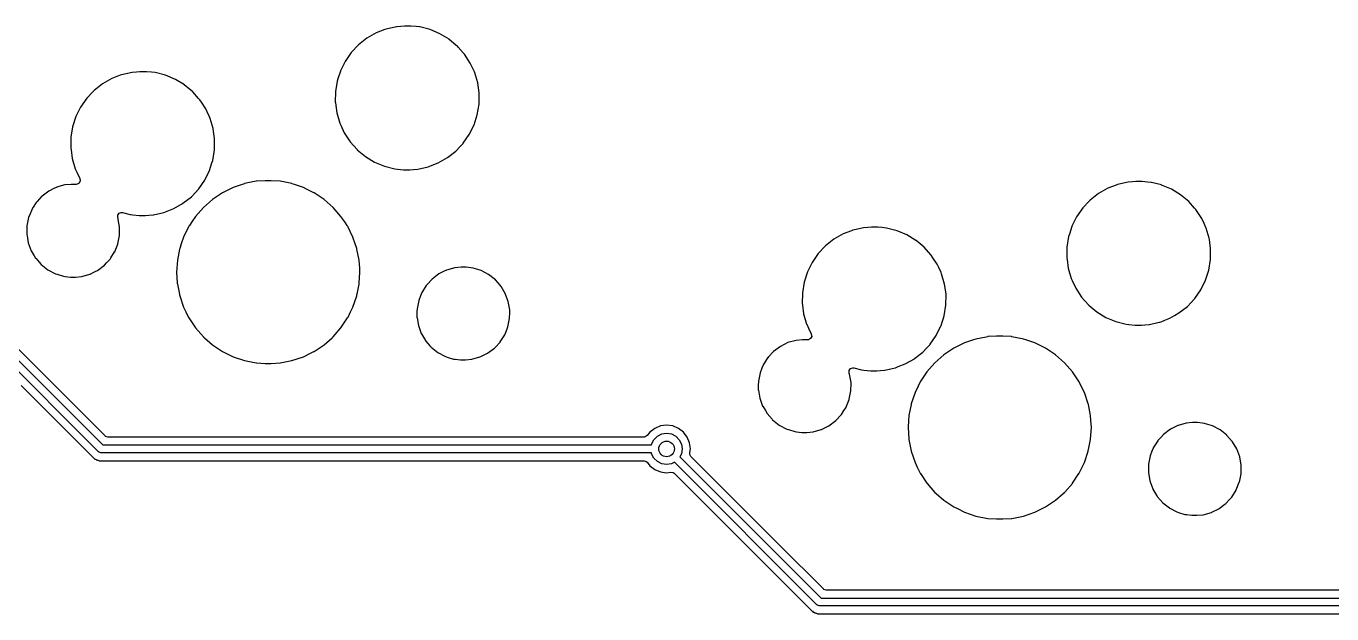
# Model space of a CAD drawing. Extents: x 0.6 to 14.8, y -5.2 to -0.6.
# Drawn here: x 3.586 to 4.896, y -2.286 to -1.696 of the extents above; entities that cross this region are included whole.
import ezdxf

# ---------------------------------------------------------------- set-up
doc = ezdxf.new("R2010")
doc.units = 0
doc.header["$MEASUREMENT"] = 0
doc.layers.add('BLACK', color=7, linetype='CONTINUOUS')

msp = doc.modelspace()

# ---------------------------------------------------------------- linework, layer by layer
at = {"layer": 'BLACK', "linetype": 'CONTINUOUS'}
for p, q in [((3.94562, -1.6993), (3.93712, -1.7026)), ((3.94697, -1.69877), (3.94562, -1.6993)), ((3.9471, -1.69872), (3.94697, -1.69877)), ((3.94697, -1.69877), (3.94697, -1.69877)), ((3.95755, -1.69636), (3.9471, -1.69872)), ((3.95769, -1.69635), (3.95755, -1.69636)), ((3.96194, -1.69603), (3.95769, -1.69635)), ((3.95769, -1.69635), (3.95769, -1.69635)), ((3.96551, -1.69577), (3.96194, -1.69603)), ((3.97188, -1.69577), (3.96551, -1.69577)), ((3.97703, -1.69628), (3.97188, -1.69577)), ((3.98064, -1.69665), (3.97703, -1.69628)), ((3.98078, -1.69666), (3.98064, -1.69665)), ((3.98064, -1.69665), (3.98064, -1.69665)), ((3.99116, -1.6993), (3.98078, -1.69666)), ((4.00104, -1.70344), (3.99116, -1.6993)), ((3.91941, -1.71455), (3.91207, -1.72235)), ((3.92782, -1.70792), (3.91941, -1.71455)), ((3.93712, -1.7026), (3.92782, -1.70792)), ((4.0102, -1.709), (4.00104, -1.70344)), ((4.01031, -1.70909), (4.0102, -1.709)), ((4.01712, -1.71476), (4.01031, -1.70909)), ((4.01843, -1.71585), (4.01712, -1.71476)), ((3.91207, -1.72235), (3.90596, -1.73115)), ((4.01853, -1.71595), (4.01843, -1.71585)), ((4.01938, -1.71691), (4.01853, -1.71595)), ((4.01853, -1.71595), (4.01853, -1.71595)), ((4.02434, -1.72247), (4.01938, -1.71691)), ((4.02556, -1.72384), (4.02434, -1.72247)), ((4.03144, -1.7328), (4.02556, -1.72384)), ((3.70018, -1.7416), (3.69661, -1.74187)), ((3.70655, -1.7416), (3.70018, -1.7416)), ((3.7117, -1.74212), (3.70655, -1.7416)), ((3.90118, -1.7409), (3.89868, -1.74872)), ((3.90122, -1.74076), (3.90118, -1.7409)), ((3.90596, -1.73115), (3.90122, -1.74076)), ((4.03302, -1.73622), (4.03144, -1.7328)), ((4.03558, -1.74179), (4.03302, -1.73622)), ((4.03592, -1.74252), (4.03558, -1.74179)), ((3.66249, -1.75376), (3.65408, -1.76039)), ((3.67179, -1.74844), (3.66249, -1.75376)), ((3.68029, -1.74513), (3.67179, -1.74844)), ((3.68164, -1.74461), (3.68029, -1.74513)), ((3.68177, -1.74456), (3.68164, -1.74461)), ((3.68164, -1.74461), (3.68164, -1.74461)), ((3.69222, -1.74219), (3.68177, -1.74456)), ((3.69236, -1.74218), (3.69222, -1.74219)), ((3.69661, -1.74187), (3.69236, -1.74218)), ((3.69236, -1.74218), (3.69236, -1.74218)), ((3.71531, -1.74248), (3.7117, -1.74212)), ((3.71545, -1.7425), (3.71531, -1.74248)), ((3.71531, -1.74248), (3.71531, -1.74248)), ((3.72583, -1.74513), (3.71545, -1.7425)), ((3.73571, -1.74928), (3.72583, -1.74513)), ((3.74487, -1.75483), (3.73571, -1.74928)), ((3.74498, -1.75493), (3.74487, -1.75483)), ((3.89796, -1.75096), (3.89624, -1.76153)), ((3.89868, -1.74872), (3.89796, -1.75096)), ((4.03892, -1.75281), (4.03592, -1.74252)), ((4.03961, -1.75785), (4.03892, -1.75281)), ((3.64692, -1.768), (3.64674, -1.76819)), ((3.65282, -1.76172), (3.64692, -1.768)), ((3.65408, -1.76039), (3.65282, -1.76172)), ((3.75292, -1.76153), (3.74498, -1.75493)), ((3.7531, -1.76168), (3.75292, -1.76153)), ((3.7532, -1.76179), (3.7531, -1.76168)), ((3.75902, -1.76831), (3.7532, -1.76179)), ((3.7532, -1.76179), (3.7532, -1.76179)), ((3.89624, -1.76153), (3.8961, -1.77224)), ((4.04026, -1.76269), (4.03961, -1.75785)), ((4.04022, -1.77413), (4.04036, -1.76342)), ((4.04036, -1.76342), (4.04026, -1.76269)), ((3.64063, -1.77699), (3.6359, -1.7866)), ((3.64674, -1.76819), (3.64063, -1.77699)), ((3.76024, -1.76967), (3.75902, -1.76831)), ((3.76192, -1.77224), (3.76024, -1.76967)), ((3.76611, -1.77863), (3.76192, -1.77224)), ((3.76757, -1.7818), (3.76611, -1.77863)), ((3.8961, -1.77224), (3.89611, -1.77239)), ((3.89611, -1.77239), (3.89652, -1.77539)), ((3.89611, -1.77239), (3.89611, -1.77239)), ((3.89652, -1.77539), (3.89754, -1.78286)), ((4.0385, -1.7847), (4.04022, -1.77413)), ((3.6359, -1.7866), (3.63263, -1.7968)), ((3.76984, -1.78673), (3.76757, -1.7818)), ((3.77059, -1.78836), (3.76984, -1.78673)), ((3.77359, -1.79864), (3.77059, -1.78836)), ((3.89754, -1.78286), (3.90054, -1.79314)), ((3.90054, -1.79314), (3.9006, -1.79327)), ((3.9006, -1.79327), (3.9006, -1.79327)), ((3.9006, -1.79327), (3.90146, -1.79515)), ((4.03528, -1.79476), (4.03846, -1.78484)), ((4.03846, -1.78484), (4.0385, -1.7847)), ((3.63263, -1.7968), (3.63091, -1.80737)), ((3.77397, -1.8014), (3.77359, -1.79864)), ((3.77493, -1.80849), (3.77397, -1.8014)), ((3.90146, -1.79515), (3.90502, -1.80287)), ((3.90502, -1.80287), (3.91089, -1.81183)), ((4.02439, -1.81331), (4.0305, -1.80451)), ((4.0305, -1.80451), (4.03524, -1.7949)), ((4.03524, -1.7949), (4.03528, -1.79476)), ((3.63091, -1.80737), (3.63077, -1.81808)), ((3.63077, -1.81808), (3.63079, -1.81822)), ((3.63079, -1.81822), (3.63079, -1.81822)), ((3.63079, -1.81822), (3.63102, -1.81993)), ((3.63102, -1.81993), (3.63221, -1.82869)), ((3.77317, -1.83054), (3.7749, -1.81997)), ((3.7749, -1.81975), (3.77498, -1.81319)), ((3.7749, -1.81997), (3.7749, -1.81975)), ((3.77504, -1.80926), (3.77493, -1.80849)), ((3.77498, -1.81319), (3.77504, -1.80926)), ((3.91089, -1.81183), (3.91099, -1.81193)), ((3.91099, -1.81193), (3.91099, -1.81193)), ((3.91099, -1.81193), (3.91793, -1.81971)), ((3.91793, -1.81971), (3.91803, -1.81982)), ((3.91803, -1.81982), (3.91814, -1.81991)), ((3.91814, -1.81991), (3.91814, -1.81991)), ((3.91814, -1.81991), (3.9247, -1.82537)), ((4.01705, -1.82111), (4.02125, -1.81666)), ((4.02125, -1.81666), (4.02429, -1.81342)), ((4.02429, -1.81342), (4.02439, -1.81331)), ((4.02429, -1.81342), (4.02429, -1.81342)), ((3.63221, -1.82869), (3.63521, -1.83898)), ((3.76991, -1.84074), (3.77239, -1.83299)), ((3.77239, -1.83299), (3.77313, -1.83068)), ((3.77313, -1.83068), (3.77317, -1.83054)), ((3.9247, -1.82537), (3.92626, -1.82667)), ((3.92626, -1.82667), (3.93542, -1.83222)), ((3.93542, -1.83222), (3.9453, -1.83637)), ((3.99321, -1.83545), (3.99934, -1.83306)), ((3.99934, -1.83306), (4.00864, -1.82775)), ((4.00864, -1.82775), (4.01705, -1.82111)), ((3.63521, -1.83898), (3.63527, -1.83911)), ((3.63527, -1.83911), (3.63527, -1.83911)), ((3.63527, -1.83911), (3.63675, -1.84232)), ((3.63675, -1.84232), (3.63969, -1.84871)), ((3.76517, -1.85035), (3.76991, -1.84074)), ((3.9453, -1.83637), (3.95568, -1.839)), ((3.95568, -1.839), (3.95582, -1.83902)), ((3.95582, -1.83902), (3.95582, -1.83902)), ((3.95582, -1.83902), (3.95838, -1.83928)), ((3.95838, -1.83928), (3.96458, -1.8399)), ((3.96458, -1.8399), (3.97095, -1.8399)), ((3.97095, -1.8399), (3.97452, -1.83963)), ((3.97452, -1.83963), (3.97877, -1.83932)), ((3.97877, -1.83932), (3.97891, -1.83931)), ((3.97877, -1.83932), (3.97877, -1.83932)), ((3.97891, -1.83931), (3.98936, -1.83694)), ((3.98936, -1.83694), (3.99075, -1.8364)), ((3.99075, -1.8364), (3.99321, -1.83545)), ((3.6144, -1.85854), (3.60882, -1.86129)), ((3.61632, -1.85759), (3.6144, -1.85854)), ((3.61648, -1.85751), (3.61632, -1.85759)), ((3.61632, -1.85759), (3.61632, -1.85759)), ((3.6247, -1.85519), (3.61648, -1.85751)), ((3.63104, -1.85461), (3.6247, -1.85519)), ((3.63597, -1.85461), (3.63104, -1.85461)), ((3.63609, -1.85463), (3.63597, -1.85461)), ((3.63615, -1.85463), (3.63609, -1.85463)), ((3.63712, -1.85456), (3.63615, -1.85463)), ((3.63923, -1.8534), (3.63712, -1.85456)), ((3.64024, -1.85121), (3.63923, -1.8534)), ((3.63969, -1.84871), (3.63977, -1.84883)), ((3.63977, -1.84883), (3.63979, -1.84885)), ((3.63979, -1.84885), (3.64024, -1.85121)), ((3.75546, -1.86298), (3.75897, -1.85925)), ((3.75897, -1.85925), (3.75907, -1.85915)), ((3.75897, -1.85925), (3.75897, -1.85925)), ((3.75907, -1.85915), (3.76517, -1.85035)), ((3.79041, -1.85932), (3.78297, -1.86298)), ((3.79365, -1.85772), (3.79041, -1.85932)), ((3.80268, -1.85466), (3.79365, -1.85772)), ((3.80491, -1.8539), (3.80268, -1.85466)), ((3.80503, -1.85386), (3.80491, -1.8539)), ((3.80491, -1.8539), (3.80491, -1.8539)), ((3.81683, -1.85151), (3.80503, -1.85386)), ((3.81696, -1.8515), (3.81683, -1.85151)), ((3.82577, -1.85092), (3.81696, -1.8515)), ((3.81696, -1.8515), (3.81696, -1.8515)), ((3.82583, -1.85092), (3.82577, -1.85092)), ((3.82577, -1.85092), (3.82577, -1.85092)), ((3.83184, -1.85092), (3.82583, -1.85092)), ((3.8319, -1.85092), (3.83184, -1.85092)), ((3.84071, -1.8515), (3.8319, -1.85092)), ((3.8319, -1.85092), (3.8319, -1.85092)), ((3.84083, -1.85151), (3.84071, -1.8515)), ((3.84071, -1.8515), (3.84071, -1.8515)), ((3.85263, -1.85386), (3.84083, -1.85151)), ((3.85275, -1.8539), (3.85263, -1.85386)), ((3.85499, -1.85466), (3.85275, -1.8539)), ((3.85275, -1.8539), (3.85275, -1.8539)), ((3.86402, -1.85772), (3.85499, -1.85466)), ((3.86726, -1.85932), (3.86402, -1.85772)), ((3.87469, -1.86298), (3.86726, -1.85932)), ((4.67073, -1.85854), (4.66143, -1.86385)), ((4.67923, -1.85523), (4.67073, -1.85854)), ((4.68058, -1.85471), (4.67923, -1.85523)), ((4.68071, -1.85466), (4.68058, -1.85471)), ((4.68058, -1.85471), (4.68058, -1.85471)), ((4.69116, -1.85229), (4.68071, -1.85466)), ((4.6913, -1.85228), (4.69116, -1.85229)), ((4.69555, -1.85196), (4.6913, -1.85228)), ((4.6913, -1.85228), (4.6913, -1.85228)), ((4.69912, -1.8517), (4.69555, -1.85196)), ((4.70549, -1.8517), (4.69912, -1.8517)), ((4.71064, -1.85222), (4.70549, -1.8517)), ((4.71425, -1.85258), (4.71064, -1.85222)), ((4.71439, -1.8526), (4.71425, -1.85258)), ((4.71425, -1.85258), (4.71425, -1.85258)), ((4.71453, -1.85263), (4.71439, -1.8526)), ((4.72456, -1.85518), (4.71453, -1.85263)), ((4.71453, -1.85263), (4.71453, -1.85263)), ((4.72477, -1.85523), (4.72456, -1.85518)), ((4.73465, -1.85937), (4.72477, -1.85523)), ((4.74381, -1.86493), (4.73465, -1.85937)), ((3.59617, -1.87267), (3.59608, -1.87283)), ((3.597, -1.87178), (3.59617, -1.87267)), ((3.60185, -1.86653), (3.597, -1.87178)), ((3.60197, -1.8664), (3.60185, -1.86653)), ((3.60882, -1.86129), (3.60197, -1.8664)), ((3.74331, -1.87358), (3.75173, -1.86695)), ((3.75173, -1.86695), (3.75546, -1.86298)), ((3.77286, -1.86972), (3.76382, -1.87765)), ((3.78286, -1.86304), (3.77286, -1.86972)), ((3.78297, -1.86298), (3.78286, -1.86304)), ((3.78297, -1.86298), (3.78297, -1.86298)), ((3.87481, -1.86304), (3.87469, -1.86298)), ((3.87469, -1.86298), (3.87469, -1.86298)), ((3.88481, -1.86972), (3.87481, -1.86304)), ((3.89385, -1.87765), (3.88481, -1.86972)), ((4.6517, -1.87189), (4.64618, -1.87775)), ((4.65302, -1.87048), (4.6517, -1.87189)), ((4.66143, -1.86385), (4.65302, -1.87048)), ((4.74392, -1.86502), (4.74381, -1.86493)), ((4.75061, -1.87059), (4.74392, -1.86502)), ((4.75204, -1.87178), (4.75061, -1.87059)), ((4.75214, -1.87189), (4.75204, -1.87178)), ((4.75796, -1.8784), (4.75214, -1.87189)), ((4.75214, -1.87189), (4.75214, -1.87189)), ((3.58995, -1.88406), (3.58845, -1.88783)), ((3.59155, -1.88006), (3.58995, -1.88406)), ((3.59162, -1.8799), (3.59155, -1.88006)), ((3.59155, -1.88006), (3.59155, -1.88006)), ((3.59308, -1.87757), (3.59162, -1.8799)), ((3.59608, -1.87283), (3.59308, -1.87757)), ((3.59608, -1.87283), (3.59608, -1.87283)), ((3.67781, -1.88557), (3.67915, -1.88357)), ((3.67791, -1.88798), (3.67781, -1.88557)), ((3.67915, -1.88357), (3.68141, -1.88274)), ((3.68141, -1.88274), (3.68252, -1.88285)), ((3.68252, -1.88285), (3.69035, -1.88484)), ((3.69035, -1.88484), (3.6905, -1.88485)), ((3.6905, -1.88485), (3.6905, -1.88485)), ((3.6905, -1.88485), (3.69306, -1.88511)), ((3.69306, -1.88511), (3.69925, -1.88574)), ((3.69925, -1.88574), (3.70562, -1.88574)), ((3.70562, -1.88574), (3.70919, -1.88547)), ((3.70919, -1.88547), (3.71344, -1.88516)), ((3.71344, -1.88516), (3.71358, -1.88514)), ((3.71344, -1.88516), (3.71344, -1.88516)), ((3.71358, -1.88514), (3.72403, -1.88278)), ((3.72403, -1.88278), (3.73401, -1.8789)), ((3.73401, -1.8789), (3.74268, -1.87395)), ((3.74268, -1.87395), (3.74319, -1.87365)), ((3.74319, -1.87365), (3.74331, -1.87358)), ((3.74319, -1.87365), (3.74319, -1.87365)), ((3.76382, -1.87765), (3.75588, -1.8867)), ((3.90178, -1.8867), (3.89385, -1.87765)), ((4.64568, -1.87829), (4.63957, -1.88709)), ((4.64618, -1.87775), (4.64568, -1.87829)), ((4.75918, -1.87977), (4.75796, -1.8784)), ((4.76314, -1.88583), (4.75918, -1.87977)), ((4.76505, -1.88873), (4.76314, -1.88583)), ((3.58678, -1.89621), (3.58675, -1.89903)), ((3.58845, -1.88783), (3.58678, -1.89621)), ((3.67829, -1.88901), (3.67791, -1.88798)), ((3.67841, -1.88975), (3.67829, -1.88901)), ((3.67968, -1.89712), (3.67841, -1.88975)), ((3.67973, -1.89743), (3.67968, -1.89712)), ((3.67968, -1.90138), (3.67973, -1.89761)), ((3.67973, -1.8976), (3.67973, -1.89743)), ((3.67973, -1.89761), (3.67973, -1.8976)), ((3.74915, -1.89681), (3.74659, -1.90199)), ((3.7492, -1.8967), (3.74915, -1.89681)), ((3.74915, -1.89681), (3.74915, -1.89681)), ((3.7497, -1.89595), (3.7492, -1.8967)), ((3.75218, -1.89223), (3.7497, -1.89595)), ((3.75588, -1.8867), (3.75218, -1.89223)), ((3.90548, -1.89223), (3.90178, -1.8867)), ((3.90797, -1.89595), (3.90548, -1.89223)), ((3.90846, -1.8967), (3.90797, -1.89595)), ((3.90852, -1.89681), (3.90846, -1.8967)), ((3.91107, -1.90199), (3.90852, -1.89681)), ((3.90852, -1.89681), (3.90852, -1.89681)), ((4.42583, -1.89813), (4.41538, -1.90049)), ((4.42597, -1.89812), (4.42583, -1.89813)), ((4.43022, -1.8978), (4.42597, -1.89812)), ((4.42597, -1.89812), (4.42597, -1.89812)), ((4.43379, -1.89754), (4.43022, -1.8978)), ((4.44017, -1.89754), (4.43379, -1.89754)), ((4.4443, -1.89795), (4.44017, -1.89754)), ((4.44892, -1.89842), (4.4443, -1.89795)), ((4.44906, -1.89843), (4.44892, -1.89842)), ((4.44892, -1.89842), (4.44892, -1.89842)), ((4.45944, -1.90107), (4.44906, -1.89843)), ((4.63479, -1.89683), (4.63231, -1.90457)), ((4.63483, -1.89669), (4.63479, -1.89683)), ((4.63957, -1.88709), (4.63483, -1.89669)), ((4.7674, -1.89383), (4.76505, -1.88873)), ((4.7693, -1.89795), (4.7674, -1.89383)), ((4.76953, -1.89846), (4.7693, -1.89795)), ((4.77253, -1.90874), (4.76953, -1.89846)), ((3.58668, -1.90432), (3.58667, -1.90475)), ((3.58667, -1.90475), (3.5867, -1.90493)), ((3.58675, -1.89903), (3.58668, -1.90432)), ((3.5867, -1.90493), (3.58691, -1.90614)), ((3.5867, -1.90493), (3.5867, -1.90493)), ((3.58691, -1.90614), (3.58812, -1.91317)), ((3.67796, -1.91435), (3.67962, -1.90597)), ((3.67962, -1.90597), (3.67968, -1.90138)), ((3.74388, -1.90748), (3.74155, -1.91435)), ((3.74659, -1.90199), (3.74388, -1.90748)), ((3.91378, -1.90748), (3.91107, -1.90199)), ((3.91611, -1.91435), (3.91378, -1.90748)), ((4.3961, -1.90969), (4.38769, -1.91632)), ((4.4054, -1.90437), (4.3961, -1.90969)), ((4.4139, -1.90107), (4.4054, -1.90437)), ((4.41525, -1.90054), (4.4139, -1.90107)), ((4.41538, -1.90049), (4.41525, -1.90054)), ((4.41525, -1.90054), (4.41525, -1.90054)), ((4.46932, -1.90521), (4.45944, -1.90107)), ((4.47848, -1.91077), (4.46932, -1.90521)), ((4.47859, -1.91086), (4.47848, -1.91077)), ((4.48653, -1.91747), (4.47859, -1.91086)), ((4.63157, -1.9069), (4.62985, -1.91747)), ((4.63231, -1.90457), (4.63157, -1.9069)), ((4.7727, -1.90999), (4.77253, -1.90874)), ((4.77393, -1.919), (4.7727, -1.90999)), ((3.58812, -1.91317), (3.59107, -1.92118)), ((3.59107, -1.92118), (3.59117, -1.92134)), ((3.59117, -1.92134), (3.59117, -1.92134)), ((3.59117, -1.92134), (3.5942, -1.92644)), ((3.67107, -1.92818), (3.6747, -1.92243)), ((3.6747, -1.92243), (3.67479, -1.92228)), ((3.67479, -1.92228), (3.67517, -1.92134)), ((3.67517, -1.92134), (3.67789, -1.91451)), ((3.67789, -1.91451), (3.67796, -1.91435)), ((3.73989, -1.9195), (3.73767, -1.93067)), ((3.73999, -1.919), (3.73989, -1.9195)), ((3.74002, -1.91887), (3.73999, -1.919)), ((3.73999, -1.919), (3.73999, -1.919)), ((3.74038, -1.91779), (3.74002, -1.91887)), ((3.74155, -1.91435), (3.74038, -1.91779)), ((3.91728, -1.91779), (3.91611, -1.91435)), ((3.91765, -1.91887), (3.91728, -1.91779)), ((3.91767, -1.919), (3.91765, -1.91887)), ((3.91777, -1.9195), (3.91767, -1.919)), ((3.91767, -1.919), (3.91767, -1.919)), ((3.91999, -1.93067), (3.91777, -1.9195)), ((4.38035, -1.92412), (4.37424, -1.93292)), ((4.38194, -1.92243), (4.38035, -1.92412)), ((4.38618, -1.91792), (4.38194, -1.92243)), ((4.38769, -1.91632), (4.38618, -1.91792)), ((4.48671, -1.91762), (4.48653, -1.91747)), ((4.48681, -1.91773), (4.48671, -1.91762)), ((4.4935, -1.92522), (4.48681, -1.91773)), ((4.48681, -1.91773), (4.48681, -1.91773)), ((4.62985, -1.91747), (4.62971, -1.92818)), ((4.77383, -1.93007), (4.77397, -1.91935)), ((4.77397, -1.91935), (4.77393, -1.919)), ((3.5942, -1.92644), (3.59544, -1.92852)), ((3.59544, -1.92852), (3.59556, -1.92866)), ((3.59556, -1.92866), (3.59556, -1.92866)), ((3.59556, -1.92866), (3.5992, -1.93281)), ((3.5992, -1.93281), (3.60107, -1.93495)), ((3.60107, -1.93495), (3.60778, -1.94023)), ((3.65759, -1.94089), (3.66444, -1.93578)), ((3.66444, -1.93578), (3.66663, -1.9334)), ((3.66663, -1.9334), (3.67011, -1.92963)), ((3.67011, -1.92963), (3.67023, -1.9295)), ((3.67011, -1.92963), (3.67011, -1.92963)), ((3.67023, -1.9295), (3.67107, -1.92818)), ((3.73766, -1.9308), (3.73715, -1.93865)), ((3.73767, -1.93067), (3.73766, -1.9308)), ((3.73766, -1.9308), (3.73766, -1.9308)), ((3.92, -1.9308), (3.91999, -1.93067)), ((3.92052, -1.93865), (3.92, -1.9308)), ((3.92, -1.9308), (3.92, -1.9308)), ((4.0223, -1.93778), (4.01596, -1.93836)), ((4.02723, -1.93778), (4.0223, -1.93778)), ((4.03201, -1.93834), (4.02723, -1.93778)), ((4.37424, -1.93292), (4.36951, -1.94253)), ((4.49385, -1.92561), (4.4935, -1.92522)), ((4.49553, -1.92818), (4.49385, -1.92561)), ((4.49972, -1.93457), (4.49553, -1.92818)), ((4.50131, -1.93801), (4.49972, -1.93457)), ((4.50369, -1.94318), (4.50131, -1.93801)), ((4.62971, -1.92818), (4.62973, -1.92832)), ((4.62973, -1.92832), (4.62994, -1.92992)), ((4.62973, -1.92832), (4.62973, -1.92832)), ((4.62994, -1.92992), (4.63115, -1.93879)), ((4.77211, -1.94064), (4.77383, -1.93007)), ((3.60778, -1.94023), (3.61534, -1.94421)), ((3.61534, -1.94421), (3.61696, -1.94471)), ((3.61696, -1.94471), (3.62333, -1.94669)), ((3.62333, -1.94669), (3.62333, -1.94669)), ((3.62333, -1.94669), (3.6235, -1.94674)), ((3.6235, -1.94674), (3.62368, -1.94677)), ((3.62368, -1.94677), (3.62368, -1.94677)), ((3.62368, -1.94677), (3.6251, -1.94693)), ((3.6251, -1.94693), (3.63043, -1.94756)), ((3.63043, -1.94756), (3.63537, -1.94756)), ((3.63537, -1.94756), (3.64171, -1.94698)), ((3.64171, -1.94698), (3.64993, -1.94466)), ((3.64993, -1.94466), (3.65014, -1.94456)), ((3.65014, -1.94456), (3.65397, -1.94267)), ((3.65397, -1.94267), (3.65533, -1.942)), ((3.65533, -1.942), (3.65759, -1.94089)), ((3.73715, -1.93865), (3.73688, -1.94267)), ((3.73688, -1.94267), (3.73689, -1.9428)), ((3.73689, -1.9428), (3.73762, -1.95384)), ((3.92005, -1.95384), (3.92077, -1.9428)), ((3.92078, -1.94267), (3.92052, -1.93865)), ((3.92077, -1.9428), (3.92078, -1.94267)), ((3.99311, -1.9497), (3.98847, -1.95472)), ((3.99323, -1.94957), (3.99311, -1.9497)), ((4.00007, -1.94446), (3.99323, -1.94957)), ((4.00541, -1.94183), (4.00007, -1.94446)), ((4.00757, -1.94076), (4.00541, -1.94183)), ((4.00774, -1.94068), (4.00757, -1.94076)), ((4.00757, -1.94076), (4.00757, -1.94076)), ((4.01596, -1.93836), (4.00774, -1.94068)), ((4.03399, -1.93858), (4.03201, -1.93834)), ((4.03417, -1.9386), (4.03399, -1.93858)), ((4.03399, -1.93858), (4.03399, -1.93858)), ((4.03434, -1.93865), (4.03417, -1.9386)), ((4.03908, -1.94012), (4.03434, -1.93865)), ((4.03434, -1.93865), (4.03434, -1.93865)), ((4.04232, -1.94113), (4.03908, -1.94012)), ((4.04988, -1.94511), (4.04232, -1.94113)), ((4.05659, -1.9504), (4.04988, -1.94511)), ((4.05671, -1.95053), (4.05659, -1.9504)), ((4.06136, -1.95584), (4.05671, -1.95053)), ((4.36951, -1.94253), (4.36624, -1.95273)), ((4.5042, -1.94429), (4.50369, -1.94318)), ((4.5072, -1.95458), (4.5042, -1.94429)), ((4.63115, -1.93879), (4.63415, -1.94908)), ((4.63415, -1.94908), (4.63421, -1.94921)), ((4.63421, -1.94921), (4.63421, -1.94921)), ((4.63421, -1.94921), (4.63509, -1.95111)), ((4.63509, -1.95111), (4.63863, -1.9588)), ((4.76411, -1.96045), (4.76885, -1.95084)), ((4.76885, -1.95084), (4.77211, -1.94064)), ((3.73762, -1.95384), (3.73767, -1.95467)), ((3.73767, -1.95467), (3.73934, -1.96304)), ((3.73934, -1.96304), (3.73984, -1.96557)), ((3.91783, -1.96557), (3.91833, -1.96304)), ((3.91833, -1.96304), (3.91999, -1.95467)), ((3.91999, -1.95467), (3.92005, -1.95384)), ((3.98281, -1.96323), (3.98152, -1.96647)), ((3.98287, -1.96306), (3.98281, -1.96323)), ((3.98281, -1.96323), (3.98281, -1.96323)), ((3.9834, -1.96223), (3.98287, -1.96306)), ((3.98734, -1.95599), (3.9834, -1.96223)), ((3.98743, -1.95584), (3.98734, -1.95599)), ((3.98734, -1.95599), (3.98734, -1.95599)), ((3.98847, -1.95472), (3.98743, -1.95584)), ((4.06222, -1.95682), (4.06136, -1.95584)), ((4.06231, -1.95697), (4.06222, -1.95682)), ((4.0665, -1.96401), (4.06231, -1.95697)), ((4.06231, -1.95697), (4.06231, -1.95697)), ((4.06659, -1.96416), (4.0665, -1.96401)), ((4.0665, -1.96401), (4.0665, -1.96401)), ((4.06955, -1.97217), (4.06659, -1.96416)), ((4.36451, -1.96378), (4.36438, -1.97402)), ((4.36452, -1.96345), (4.36451, -1.96378)), ((4.36624, -1.95273), (4.36452, -1.9633)), ((4.36452, -1.9633), (4.36452, -1.96345)), ((4.36452, -1.96345), (4.36452, -1.96345)), ((4.50773, -1.95847), (4.5072, -1.95458)), ((4.5086, -1.96483), (4.50773, -1.95847)), ((4.63863, -1.9588), (4.64451, -1.96776)), ((4.758, -1.96925), (4.76411, -1.96045)), ((3.65863, -2.12286), (3.50788, -1.97211)), ((3.51344, -1.96654), (3.66305, -2.11614)), ((3.66518, -2.10711), (3.52438, -1.96631)), ((3.73984, -1.96557), (3.74002, -1.96647)), ((3.74002, -1.96647), (3.74388, -1.97786)), ((3.91378, -1.97786), (3.91765, -1.96647)), ((3.91765, -1.96647), (3.91783, -1.96557)), ((3.97971, -1.971), (3.97804, -1.97937)), ((3.98152, -1.96647), (3.97971, -1.971)), ((4.07099, -1.98059), (4.06955, -1.97217)), ((4.36438, -1.97402), (4.3644, -1.97416)), ((4.3644, -1.97416), (4.3644, -1.97416)), ((4.3644, -1.97416), (4.36463, -1.9759)), ((4.36463, -1.9759), (4.36582, -1.98463)), ((4.50678, -1.98647), (4.50851, -1.9759)), ((4.50851, -1.9759), (4.50865, -1.96519)), ((4.50865, -1.96519), (4.5086, -1.96483)), ((4.64451, -1.96776), (4.6446, -1.96787)), ((4.6446, -1.96787), (4.6446, -1.96787)), ((4.6446, -1.96787), (4.6515, -1.9756)), ((4.6515, -1.9756), (4.65164, -1.97575)), ((4.65164, -1.97575), (4.65175, -1.97584)), ((4.65175, -1.97584), (4.65175, -1.97584)), ((4.65175, -1.97584), (4.65417, -1.97786)), ((4.74225, -1.98368), (4.75066, -1.97705)), ((4.75066, -1.97705), (4.75438, -1.9731)), ((4.75438, -1.9731), (4.7579, -1.96935)), ((4.7579, -1.96935), (4.75791, -1.96935)), ((4.75791, -1.96935), (4.758, -1.96925)), ((3.74388, -1.97786), (3.74622, -1.9826)), ((3.74622, -1.9826), (3.74893, -1.98809)), ((3.74893, -1.98809), (3.7492, -1.98865)), ((3.7492, -1.98865), (3.75588, -1.99865)), ((3.90178, -1.99865), (3.90846, -1.98865)), ((3.90846, -1.98865), (3.90874, -1.98809)), ((3.90874, -1.98809), (3.90882, -1.98792)), ((3.90882, -1.98792), (3.91144, -1.9826)), ((3.91144, -1.9826), (3.91378, -1.97786)), ((3.97795, -1.98681), (3.97793, -1.98792)), ((3.97793, -1.98792), (3.97796, -1.98809)), ((3.97801, -1.98193), (3.97795, -1.98681)), ((3.97796, -1.98809), (3.97804, -1.98853)), ((3.97796, -1.98809), (3.97796, -1.98809)), ((3.97804, -1.97937), (3.97801, -1.98193)), ((3.97804, -1.98853), (3.97938, -1.99633)), ((4.06922, -1.99751), (4.07088, -1.98913)), ((4.07088, -1.98913), (4.07096, -1.98304)), ((4.07096, -1.98304), (4.07099, -1.98077)), ((4.07099, -1.98077), (4.07099, -1.98059)), ((4.07099, -1.98077), (4.07099, -1.98077)), ((4.36582, -1.98463), (4.36882, -1.99491)), ((4.50368, -1.99616), (4.50674, -1.98661)), ((4.50674, -1.98661), (4.50678, -1.98647)), ((4.65417, -1.97786), (4.65987, -1.9826)), ((4.65987, -1.9826), (4.66903, -1.98816)), ((4.66903, -1.98816), (4.67891, -1.9923)), ((4.7282, -1.99084), (4.73295, -1.989)), ((4.73295, -1.989), (4.73781, -1.98622)), ((4.73781, -1.98622), (4.74225, -1.98368)), ((3.75588, -1.99865), (3.76382, -2.00769)), ((3.89385, -2.00769), (3.90178, -1.99865)), ((3.97938, -1.99633), (3.98233, -2.00435)), ((4.06631, -2.00478), (4.0688, -1.99854)), ((4.0688, -1.99854), (4.06922, -1.99751)), ((4.36882, -1.99491), (4.36888, -1.99504)), ((4.36888, -1.99504), (4.36888, -1.99504)), ((4.36888, -1.99504), (4.37061, -1.9988)), ((4.37061, -1.9988), (4.3733, -2.00464)), ((4.49878, -2.00628), (4.50352, -1.99668)), ((4.50352, -1.99668), (4.50368, -1.99616)), ((4.67891, -1.9923), (4.68929, -1.99494)), ((4.68929, -1.99494), (4.68943, -1.99495)), ((4.68943, -1.99495), (4.68943, -1.99495)), ((4.68943, -1.99495), (4.69199, -1.99521)), ((4.69199, -1.99521), (4.69819, -1.99583)), ((4.69819, -1.99583), (4.70456, -1.99583)), ((4.70456, -1.99583), (4.70813, -1.99557)), ((4.70813, -1.99557), (4.71238, -1.99525)), ((4.71238, -1.99525), (4.71252, -1.99524)), ((4.71238, -1.99525), (4.71238, -1.99525)), ((4.71252, -1.99524), (4.72117, -1.99328)), ((4.72117, -1.99328), (4.72283, -1.99291)), ((4.72283, -1.99291), (4.72297, -1.99288)), ((4.72297, -1.99288), (4.72422, -1.99239)), ((4.72422, -1.99239), (4.7282, -1.99084)), ((3.76382, -2.00769), (3.76391, -2.00777)), ((3.76391, -2.00777), (3.76477, -2.00853)), ((3.76477, -2.00853), (3.77286, -2.01562)), ((3.77286, -2.01562), (3.78286, -2.0223)), ((3.87481, -2.0223), (3.88481, -2.01562)), ((3.88481, -2.01562), (3.89289, -2.00853)), ((3.89289, -2.00853), (3.89375, -2.00777)), ((3.89375, -2.00777), (3.89385, -2.00769)), ((3.98233, -2.00435), (3.98242, -2.0045)), ((3.98242, -2.0045), (3.98243, -2.0045)), ((3.98243, -2.0045), (3.98651, -2.01137)), ((3.98651, -2.01137), (3.9867, -2.01169)), ((3.9867, -2.01169), (3.98682, -2.01182)), ((3.98682, -2.01182), (3.98682, -2.01182)), ((3.98682, -2.01182), (3.99094, -2.01652)), ((3.99094, -2.01652), (3.99233, -2.01811)), ((4.05659, -2.01797), (4.06137, -2.0128)), ((4.06137, -2.0128), (4.06149, -2.01267)), ((4.06137, -2.0128), (4.06137, -2.0128)), ((4.06149, -2.01267), (4.0622, -2.01154)), ((4.0622, -2.01154), (4.06596, -2.00559)), ((4.06596, -2.00559), (4.06605, -2.00544)), ((4.06605, -2.00544), (4.06631, -2.00478)), ((4.35009, -2.01345), (4.34243, -2.01723)), ((4.35831, -2.01113), (4.35009, -2.01345)), ((4.36465, -2.01055), (4.35831, -2.01113)), ((4.36958, -2.01055), (4.36465, -2.01055)), ((4.3697, -2.01056), (4.36958, -2.01055)), ((4.36976, -2.01056), (4.3697, -2.01056)), ((4.37073, -2.0105), (4.36976, -2.01056)), ((4.37284, -2.00933), (4.37073, -2.0105)), ((4.37386, -2.00715), (4.37284, -2.00933)), ((4.3733, -2.00464), (4.37338, -2.00476)), ((4.37338, -2.00476), (4.3734, -2.00478)), ((4.3734, -2.00478), (4.37386, -2.00715)), ((4.48924, -2.01874), (4.49258, -2.01519)), ((4.49258, -2.01519), (4.49268, -2.01508)), ((4.49258, -2.01519), (4.49258, -2.01519)), ((4.49268, -2.01508), (4.49878, -2.00628)), ((4.52327, -2.01562), (4.51658, -2.01892)), ((4.52726, -2.01366), (4.52327, -2.01562)), ((4.53629, -2.01059), (4.52726, -2.01366)), ((4.53852, -2.00983), (4.53629, -2.01059)), ((4.53865, -2.00979), (4.53852, -2.00983)), ((4.53852, -2.00983), (4.53852, -2.00983)), ((4.53984, -2.00955), (4.53865, -2.00979)), ((4.54183, -2.00916), (4.53984, -2.00955)), ((4.55044, -2.00744), (4.54183, -2.00916)), ((4.55057, -2.00743), (4.55044, -2.00744)), ((4.55938, -2.00686), (4.55057, -2.00743)), ((4.55057, -2.00743), (4.55057, -2.00743)), ((4.55944, -2.00685), (4.55938, -2.00686)), ((4.55938, -2.00686), (4.55938, -2.00686)), ((4.56545, -2.00685), (4.55944, -2.00685)), ((4.56551, -2.00686), (4.56545, -2.00685)), ((4.57432, -2.00743), (4.56551, -2.00686)), ((4.56551, -2.00686), (4.56551, -2.00686)), ((4.57444, -2.00744), (4.57432, -2.00743)), ((4.57432, -2.00743), (4.57432, -2.00743)), ((4.58306, -2.00916), (4.57444, -2.00744)), ((4.58505, -2.00955), (4.58306, -2.00916)), ((4.58624, -2.00979), (4.58505, -2.00955)), ((4.58636, -2.00983), (4.58624, -2.00979)), ((4.5886, -2.01059), (4.58636, -2.00983)), ((4.58636, -2.00983), (4.58636, -2.00983)), ((4.59763, -2.01366), (4.5886, -2.01059)), ((4.60161, -2.01562), (4.59763, -2.01366)), ((4.6083, -2.01892), (4.60161, -2.01562)), ((3.78286, -2.0223), (3.78297, -2.02236)), ((3.78297, -2.02236), (3.78297, -2.02236)), ((3.78297, -2.02236), (3.78641, -2.02405)), ((3.78641, -2.02405), (3.79365, -2.02762)), ((3.79365, -2.02762), (3.80503, -2.03149)), ((3.85263, -2.03149), (3.86402, -2.02762)), ((3.86402, -2.02762), (3.87126, -2.02405)), ((3.87126, -2.02405), (3.87469, -2.02236)), ((3.87469, -2.02236), (3.87481, -2.0223)), ((3.87469, -2.02236), (3.87469, -2.02236)), ((3.99233, -2.01811), (3.99904, -2.0234)), ((3.99904, -2.0234), (4.0066, -2.02738)), ((4.0066, -2.02738), (4.00821, -2.02788)), ((4.00821, -2.02788), (4.01459, -2.02986)), ((4.01459, -2.02986), (4.01459, -2.02986)), ((4.01459, -2.02986), (4.01476, -2.02991)), ((4.01476, -2.02991), (4.01494, -2.02993)), ((4.01494, -2.02993), (4.01494, -2.02993)), ((4.01494, -2.02993), (4.01636, -2.0301)), ((4.03297, -2.03015), (4.04119, -2.02783)), ((4.04119, -2.02783), (4.042, -2.02743)), ((4.042, -2.02743), (4.04869, -2.02413)), ((4.04869, -2.02413), (4.04885, -2.02405)), ((4.04869, -2.02413), (4.04869, -2.02413)), ((4.04885, -2.02405), (4.05569, -2.01894)), ((4.05569, -2.01894), (4.05659, -2.01797)), ((4.32969, -2.02876), (4.32664, -2.03359)), ((4.32978, -2.02861), (4.32969, -2.02876)), ((4.32969, -2.02876), (4.32969, -2.02876)), ((4.33066, -2.02766), (4.32978, -2.02861)), ((4.33546, -2.02247), (4.33066, -2.02766)), ((4.33558, -2.02234), (4.33546, -2.02247)), ((4.34243, -2.01723), (4.33558, -2.02234)), ((4.46762, -2.03483), (4.47692, -2.02952)), ((4.47692, -2.02952), (4.47707, -2.0294)), ((4.47707, -2.0294), (4.48406, -2.02389)), ((4.48406, -2.02389), (4.48534, -2.02289)), ((4.48534, -2.02289), (4.48924, -2.01874)), ((4.50647, -2.02566), (4.49743, -2.03359)), ((4.51647, -2.01897), (4.50647, -2.02566)), ((4.51658, -2.01892), (4.51647, -2.01897)), ((4.51658, -2.01892), (4.51658, -2.01892)), ((4.60842, -2.01897), (4.6083, -2.01892)), ((4.6083, -2.01892), (4.6083, -2.01892)), ((4.61842, -2.02566), (4.60842, -2.01897)), ((4.62746, -2.03359), (4.61842, -2.02566)), ((3.80503, -2.03149), (3.81683, -2.03383)), ((3.81683, -2.03383), (3.81696, -2.03384)), ((3.81696, -2.03384), (3.81696, -2.03384)), ((3.81696, -2.03384), (3.82577, -2.03442)), ((3.82577, -2.03442), (3.82577, -2.03442)), ((3.82577, -2.03442), (3.82583, -2.03442)), ((3.82583, -2.03442), (3.83184, -2.03442)), ((3.83184, -2.03442), (3.8319, -2.03442)), ((3.8319, -2.03442), (3.84071, -2.03384)), ((3.8319, -2.03442), (3.8319, -2.03442)), ((3.84071, -2.03384), (3.84083, -2.03383)), ((3.84071, -2.03384), (3.84071, -2.03384)), ((3.84083, -2.03383), (3.85263, -2.03149)), ((4.01636, -2.0301), (4.02169, -2.03073)), ((4.02169, -2.03073), (4.02663, -2.03073)), ((4.02663, -2.03073), (4.03297, -2.03015)), ((4.324, -2.03891), (4.32206, -2.04377)), ((4.32516, -2.036), (4.324, -2.03891)), ((4.32523, -2.03583), (4.32516, -2.036)), ((4.32516, -2.036), (4.32516, -2.036)), ((4.32664, -2.03359), (4.32523, -2.03583)), ((4.41142, -2.04151), (4.41276, -2.0395)), ((4.41152, -2.04391), (4.41142, -2.04151)), ((4.41276, -2.0395), (4.41502, -2.03867)), ((4.41502, -2.03867), (4.41614, -2.03879)), ((4.41614, -2.03879), (4.42396, -2.04077)), ((4.42396, -2.04077), (4.42411, -2.04079)), ((4.42411, -2.04079), (4.42411, -2.04079)), ((4.42411, -2.04079), (4.42606, -2.04099)), ((4.42606, -2.04099), (4.43286, -2.04167)), ((4.43286, -2.04167), (4.43923, -2.04167)), ((4.43923, -2.04167), (4.44295, -2.04139)), ((4.44295, -2.04139), (4.44705, -2.04109)), ((4.44705, -2.04109), (4.44719, -2.04108)), ((4.44705, -2.04109), (4.44705, -2.04109)), ((4.44719, -2.04108), (4.45764, -2.03871)), ((4.45764, -2.03871), (4.45808, -2.03854)), ((4.45808, -2.03854), (4.4607, -2.03753)), ((4.4607, -2.03753), (4.46762, -2.03483)), ((4.4895, -2.04263), (4.48281, -2.05263)), ((4.49743, -2.03359), (4.4895, -2.04263)), ((4.63539, -2.04263), (4.62746, -2.03359)), ((4.64207, -2.05263), (4.63539, -2.04263)), ((4.32039, -2.05214), (4.32034, -2.05639)), ((4.32206, -2.04377), (4.32039, -2.05214)), ((4.4119, -2.04494), (4.41152, -2.04391)), ((4.41335, -2.05336), (4.4119, -2.04494)), ((4.41323, -2.0619), (4.41333, -2.05439)), ((4.41333, -2.05439), (4.41334, -2.05354)), ((4.41334, -2.05354), (4.41335, -2.05336)), ((4.41334, -2.05354), (4.41334, -2.05354)), ((4.48276, -2.05275), (4.48063, -2.05706)), ((4.48281, -2.05263), (4.48276, -2.05274)), ((4.48276, -2.05274), (4.48276, -2.05275)), ((4.64213, -2.05274), (4.64207, -2.05263)), ((4.64213, -2.05275), (4.64213, -2.05274)), ((4.64426, -2.05706), (4.64213, -2.05275)), ((3.581, -2.05639), (3.65156, -2.12696)), ((4.32033, -2.05706), (4.32028, -2.06068)), ((4.32028, -2.06068), (4.32031, -2.06086)), ((4.32031, -2.06086), (4.32036, -2.06115)), ((4.32031, -2.06086), (4.32031, -2.06086)), ((4.32034, -2.05639), (4.32033, -2.05706)), ((4.32036, -2.06115), (4.32173, -2.0691)), ((4.32173, -2.0691), (4.32469, -2.07712)), ((4.41157, -2.07028), (4.41323, -2.0619)), ((4.47749, -2.06342), (4.47363, -2.07481)), ((4.48063, -2.05706), (4.47749, -2.06342)), ((4.64739, -2.06342), (4.64426, -2.05706)), ((4.65126, -2.07481), (4.64739, -2.06342)), ((4.32469, -2.07712), (4.32478, -2.07727)), ((4.32478, -2.07727), (4.32478, -2.07727)), ((4.32478, -2.07727), (4.32739, -2.08166)), ((4.32739, -2.08166), (4.32905, -2.08446)), ((4.40384, -2.08544), (4.40622, -2.08166)), ((4.40622, -2.08166), (4.40831, -2.07836)), ((4.40831, -2.07836), (4.4084, -2.07821)), ((4.4084, -2.07821), (4.40878, -2.07727)), ((4.40878, -2.07727), (4.4115, -2.07044)), ((4.4115, -2.07044), (4.41157, -2.07028)), ((4.4735, -2.07543), (4.47128, -2.0866)), ((4.4736, -2.07493), (4.4735, -2.07543)), ((4.47363, -2.07481), (4.4736, -2.07493)), ((4.4736, -2.07493), (4.4736, -2.07493)), ((4.65128, -2.07493), (4.65126, -2.07481)), ((4.65138, -2.07543), (4.65128, -2.07493)), ((4.65128, -2.07493), (4.65128, -2.07493)), ((4.65361, -2.0866), (4.65138, -2.07543)), ((4.32905, -2.08446), (4.32917, -2.08459)), ((4.32917, -2.08459), (4.32917, -2.08459)), ((4.32917, -2.08459), (4.33425, -2.09038)), ((4.33425, -2.09038), (4.33468, -2.09088)), ((4.33468, -2.09088), (4.34139, -2.09617)), ((4.3912, -2.09682), (4.39805, -2.09171)), ((4.39805, -2.09171), (4.40332, -2.086)), ((4.40332, -2.086), (4.40372, -2.08557)), ((4.40372, -2.08557), (4.40384, -2.08544)), ((4.40372, -2.08557), (4.40372, -2.08557)), ((4.47095, -2.09171), (4.47049, -2.0986)), ((4.47127, -2.08673), (4.47095, -2.09171)), ((4.47128, -2.0866), (4.47127, -2.08673)), ((4.47127, -2.08673), (4.47127, -2.08673)), ((4.65361, -2.08673), (4.65361, -2.0866)), ((4.65394, -2.09171), (4.65361, -2.08673)), ((4.65361, -2.08673), (4.65361, -2.08673)), ((4.65439, -2.0986), (4.65394, -2.09171)), ((4.74957, -2.09429), (4.74135, -2.09661)), ((4.75591, -2.09371), (4.74957, -2.09429)), ((4.76084, -2.09371), (4.75591, -2.09371)), ((4.76562, -2.09428), (4.76084, -2.09371)), ((4.7676, -2.09451), (4.76562, -2.09428)), ((4.76778, -2.09453), (4.7676, -2.09451)), ((4.7676, -2.09451), (4.7676, -2.09451)), ((4.76795, -2.09458), (4.76778, -2.09453)), ((4.76885, -2.09486), (4.76795, -2.09458)), ((4.76795, -2.09458), (4.76795, -2.09458)), ((4.77593, -2.09706), (4.76885, -2.09486)), ((3.66564, -2.1075), (3.66518, -2.10711)), ((3.66793, -2.10825), (3.66564, -2.1075)), ((3.91119, -2.10825), (3.66793, -2.10825)), ((4.2057, -2.10825), (3.91119, -2.10825)), ((4.20681, -2.10809), (4.2057, -2.10825)), ((4.20879, -2.10672), (4.20681, -2.10809)), ((4.21148, -2.10322), (4.20879, -2.10672)), ((4.21642, -2.09943), (4.21148, -2.10322)), ((4.21561, -2.11082), (4.21909, -2.10734)), ((4.22217, -2.09705), (4.21642, -2.09943)), ((4.21909, -2.10734), (4.22348, -2.1051)), ((4.22835, -2.09623), (4.22217, -2.09705)), ((4.22348, -2.1051), (4.22835, -2.10433)), ((4.23452, -2.09705), (4.22835, -2.09623)), ((4.22835, -2.10433), (4.23321, -2.1051)), ((4.23321, -2.1051), (4.2376, -2.10734)), ((4.24027, -2.09943), (4.23452, -2.09705)), ((4.2376, -2.10734), (4.24109, -2.11082)), ((4.24521, -2.10322), (4.24027, -2.09943)), ((4.249, -2.10816), (4.24521, -2.10322)), ((4.25138, -2.11391), (4.249, -2.10816)), ((4.34139, -2.09617), (4.34895, -2.10015)), ((4.34895, -2.10015), (4.35057, -2.10065)), ((4.35057, -2.10065), (4.35694, -2.10263)), ((4.35694, -2.10263), (4.35694, -2.10263)), ((4.35694, -2.10263), (4.35711, -2.10268)), ((4.35711, -2.10268), (4.35729, -2.1027)), ((4.35729, -2.1027), (4.35729, -2.1027)), ((4.35729, -2.1027), (4.35871, -2.10287)), ((4.35871, -2.10287), (4.36404, -2.1035)), ((4.36404, -2.1035), (4.36898, -2.1035)), ((4.36898, -2.1035), (4.37532, -2.10292)), ((4.37532, -2.10292), (4.38354, -2.1006)), ((4.38354, -2.1006), (4.38375, -2.1005)), ((4.38375, -2.1005), (4.38758, -2.0986)), ((4.38758, -2.0986), (4.39054, -2.09715)), ((4.39054, -2.09715), (4.3912, -2.09682)), ((4.47049, -2.0986), (4.4705, -2.09873)), ((4.4705, -2.09873), (4.47127, -2.11037)), ((4.65362, -2.11037), (4.65438, -2.09873)), ((4.65438, -2.09873), (4.65439, -2.0986)), ((4.72672, -2.10563), (4.72391, -2.10867)), ((4.72684, -2.1055), (4.72672, -2.10563)), ((4.73368, -2.10039), (4.72684, -2.1055)), ((4.73785, -2.09834), (4.73368, -2.10039)), ((4.74119, -2.09669), (4.73785, -2.09834)), ((4.74135, -2.09661), (4.74119, -2.09669)), ((4.74119, -2.09669), (4.74119, -2.09669)), ((4.78349, -2.10104), (4.77593, -2.09706)), ((4.7902, -2.10633), (4.78349, -2.10104)), ((4.79032, -2.10646), (4.7902, -2.10633)), ((4.79562, -2.11251), (4.79032, -2.10646)), ((3.66305, -2.11614), (4.21322, -2.11614)), ((4.21322, -2.11614), (4.21337, -2.11521)), ((4.21337, -2.11521), (4.21561, -2.11082)), ((4.24109, -2.11082), (4.24332, -2.11521)), ((4.24332, -2.11521), (4.24409, -2.12008)), ((4.24409, -2.12008), (4.24332, -2.12495)), ((4.25219, -2.12008), (4.25138, -2.11391)), ((4.2517, -2.1238), (4.25219, -2.12008)), ((4.47127, -2.11037), (4.47128, -2.11061)), ((4.47128, -2.11061), (4.47295, -2.119)), ((4.47295, -2.119), (4.47356, -2.12205)), ((4.65133, -2.12205), (4.65194, -2.119)), ((4.65194, -2.119), (4.65361, -2.11061)), ((4.65361, -2.11061), (4.65362, -2.11037)), ((4.71642, -2.11916), (4.71513, -2.1224)), ((4.71648, -2.119), (4.71642, -2.11916)), ((4.71642, -2.11916), (4.71642, -2.11916)), ((4.71842, -2.11593), (4.71648, -2.119)), ((4.72095, -2.11192), (4.71842, -2.11593)), ((4.72104, -2.11177), (4.72095, -2.11192)), ((4.72095, -2.11192), (4.72095, -2.11192)), ((4.72391, -2.10867), (4.72104, -2.11177)), ((4.79583, -2.11275), (4.79562, -2.11251)), ((4.79593, -2.11291), (4.79583, -2.11275)), ((4.80011, -2.11994), (4.79593, -2.11291)), ((4.79593, -2.11291), (4.79593, -2.11291)), ((4.8002, -2.12009), (4.80011, -2.11994)), ((4.80011, -2.11994), (4.80011, -2.11994)), ((4.80316, -2.12811), (4.8002, -2.12009)), ((3.65156, -2.12696), (3.65167, -2.12708)), ((3.65167, -2.12708), (3.65176, -2.12725)), ((3.65176, -2.12725), (3.65202, -2.1275)), ((3.65202, -2.1275), (3.65318, -2.12858)), ((3.65318, -2.12858), (3.65329, -2.12868)), ((3.65329, -2.12868), (3.65383, -2.12922)), ((3.65383, -2.12922), (3.65398, -2.12932)), ((3.65398, -2.12932), (3.65413, -2.12946)), ((3.65413, -2.12946), (3.65466, -2.12995)), ((3.65466, -2.12995), (3.65499, -2.13025)), ((3.65499, -2.13025), (3.65532, -2.13039)), ((3.65532, -2.13039), (3.65532, -2.13039)), ((3.65532, -2.13039), (3.65541, -2.13042)), ((3.65541, -2.13042), (3.65617, -2.13083)), ((3.65617, -2.13083), (3.65624, -2.13088)), ((3.65624, -2.13088), (3.65624, -2.13088)), ((3.65624, -2.13088), (3.65654, -2.13108)), ((3.65654, -2.13108), (3.65689, -2.13117)), ((3.65689, -2.13117), (3.65689, -2.13117)), ((3.65689, -2.13117), (3.65756, -2.13132)), ((3.65756, -2.13132), (3.65811, -2.1315)), ((3.65811, -2.1315), (3.65882, -2.13178)), ((3.65892, -2.12301), (3.65863, -2.12286)), ((3.65882, -2.13178), (3.65882, -2.13178)), ((3.65882, -2.13178), (3.65908, -2.13189)), ((3.6591, -2.12326), (3.65892, -2.12301)), ((3.65908, -2.13189), (3.65933, -2.13191)), ((3.65998, -2.12355), (3.6591, -2.12326)), ((3.65933, -2.13191), (3.65957, -2.13191)), ((3.65957, -2.13191), (3.66047, -2.13201)), ((3.6608, -2.12397), (3.65998, -2.12355)), ((3.66047, -2.13201), (3.66048, -2.13202)), ((3.66048, -2.13202), (3.66048, -2.13202)), ((3.66048, -2.13202), (3.66083, -2.1321)), ((3.66112, -2.12392), (3.6608, -2.12397)), ((3.66083, -2.1321), (3.66197, -2.13195)), ((3.66142, -2.12402), (3.66112, -2.12392)), ((4.21322, -2.12402), (3.66142, -2.12402)), ((3.66197, -2.13195), (3.66249, -2.13191)), ((3.66249, -2.13191), (3.72714, -2.13191)), ((3.72714, -2.13191), (4.2057, -2.13191)), ((4.2057, -2.13191), (4.20799, -2.13265)), ((4.20799, -2.13265), (4.20879, -2.13343)), ((4.20879, -2.13343), (4.21148, -2.13694)), ((4.21337, -2.12495), (4.21322, -2.12402)), ((4.21561, -2.12934), (4.21337, -2.12495)), ((4.21909, -2.13282), (4.21561, -2.12934)), ((4.22348, -2.13506), (4.21909, -2.13282)), ((4.23622, -2.13352), (4.23321, -2.13506)), ((4.37911, -2.27641), (4.23622, -2.13352)), ((4.24332, -2.12495), (4.24179, -2.12795)), ((4.24179, -2.12795), (4.38352, -2.26969)), ((4.25162, -2.12446), (4.2517, -2.1238)), ((4.25163, -2.12558), (4.25162, -2.12446)), ((4.25272, -2.12772), (4.25163, -2.12558)), ((4.28597, -2.16097), (4.25272, -2.12772)), ((4.47356, -2.12205), (4.47363, -2.1224)), ((4.47363, -2.1224), (4.47749, -2.13379)), ((4.47749, -2.13379), (4.47976, -2.13839)), ((4.64513, -2.13839), (4.64739, -2.13379)), ((4.64739, -2.13379), (4.65126, -2.1224)), ((4.65126, -2.1224), (4.65133, -2.12205)), ((4.71332, -2.12693), (4.71165, -2.13531)), ((4.71513, -2.1224), (4.71332, -2.12693)), ((4.8046, -2.13653), (4.80316, -2.12811)), ((4.21148, -2.13694), (4.21642, -2.14073)), ((4.21642, -2.14073), (4.22217, -2.14311)), ((4.22217, -2.14311), (4.22835, -2.14392)), ((4.22835, -2.13583), (4.22348, -2.13506)), ((4.23321, -2.13506), (4.22835, -2.13583)), ((4.22835, -2.14392), (4.23273, -2.14335)), ((4.23273, -2.14335), (4.2351, -2.14379)), ((4.2351, -2.14379), (4.23599, -2.14446)), ((4.23599, -2.14446), (4.37203, -2.2805)), ((4.47976, -2.13839), (4.48273, -2.14442)), ((4.48273, -2.14442), (4.48281, -2.14458)), ((4.48281, -2.14458), (4.48288, -2.14469)), ((4.48288, -2.14469), (4.48288, -2.14469)), ((4.48288, -2.14469), (4.483, -2.14486)), ((4.483, -2.14486), (4.4895, -2.15458)), ((4.63539, -2.15458), (4.64189, -2.14486)), ((4.64189, -2.14486), (4.642, -2.14469)), ((4.642, -2.14469), (4.64207, -2.14458)), ((4.642, -2.14469), (4.642, -2.14469)), ((4.64207, -2.14458), (4.64215, -2.14442)), ((4.64215, -2.14442), (4.64243, -2.14385)), ((4.64243, -2.14385), (4.64513, -2.13839)), ((4.71155, -2.14335), (4.71154, -2.14385)), ((4.71154, -2.14385), (4.71299, -2.15227)), ((4.71163, -2.1371), (4.71155, -2.14335)), ((4.71165, -2.13531), (4.71163, -2.1371)), ((4.80283, -2.15344), (4.80449, -2.14507)), ((4.80449, -2.14507), (4.80457, -2.13945)), ((4.80457, -2.13945), (4.8046, -2.1367)), ((4.8046, -2.1367), (4.8046, -2.13653)), ((4.8046, -2.1367), (4.8046, -2.1367)), ((4.4895, -2.15458), (4.48958, -2.15468)), ((4.48958, -2.15468), (4.4972, -2.16337)), ((4.62768, -2.16337), (4.63531, -2.15468)), ((4.63531, -2.15468), (4.63539, -2.15458)), ((4.71299, -2.15227), (4.71594, -2.16028)), ((4.71594, -2.16028), (4.71604, -2.16044)), ((4.71604, -2.16044), (4.71604, -2.16044)), ((4.71604, -2.16044), (4.71998, -2.16706)), ((4.79974, -2.16117), (4.80276, -2.15361)), ((4.80276, -2.15361), (4.80283, -2.15344)), ((4.34162, -2.21662), (4.28597, -2.16097)), ((4.4972, -2.16337), (4.49743, -2.16362)), ((4.49743, -2.16362), (4.49752, -2.16371)), ((4.49752, -2.16371), (4.49884, -2.16486)), ((4.49884, -2.16486), (4.50647, -2.17155)), ((4.50647, -2.17155), (4.51647, -2.17823)), ((4.60842, -2.17823), (4.61842, -2.17155)), ((4.61842, -2.17155), (4.62605, -2.16486)), ((4.62605, -2.16486), (4.62736, -2.16371)), ((4.62736, -2.16371), (4.62746, -2.16362)), ((4.62746, -2.16362), (4.62768, -2.16337)), ((4.71998, -2.16706), (4.72031, -2.16762)), ((4.72031, -2.16762), (4.72043, -2.16776)), ((4.72043, -2.16776), (4.72043, -2.16776)), ((4.72043, -2.16776), (4.72349, -2.17124)), ((4.72349, -2.17124), (4.72594, -2.17404)), ((4.7893, -2.17487), (4.79298, -2.1709)), ((4.79298, -2.1709), (4.79498, -2.16873)), ((4.79498, -2.16873), (4.7951, -2.1686)), ((4.79498, -2.16873), (4.79498, -2.16873)), ((4.7951, -2.1686), (4.79521, -2.16844)), ((4.79521, -2.16844), (4.79957, -2.16153)), ((4.79957, -2.16153), (4.79966, -2.16138)), ((4.79966, -2.16138), (4.79974, -2.16117)), ((4.51647, -2.17823), (4.51658, -2.17829)), ((4.51658, -2.17829), (4.51658, -2.17829)), ((4.51658, -2.17829), (4.52002, -2.17998)), ((4.52002, -2.17998), (4.52726, -2.18355)), ((4.52726, -2.18355), (4.53865, -2.18742)), ((4.58624, -2.18742), (4.59763, -2.18355)), ((4.59763, -2.18355), (4.60487, -2.17998)), ((4.60487, -2.17998), (4.6083, -2.17829)), ((4.6083, -2.17829), (4.60842, -2.17823)), ((4.6083, -2.17829), (4.6083, -2.17829)), ((4.72594, -2.17404), (4.73265, -2.17933)), ((4.73265, -2.17933), (4.73281, -2.17942)), ((4.73281, -2.17942), (4.73281, -2.17942)), ((4.73281, -2.17942), (4.73292, -2.17947)), ((4.73292, -2.17947), (4.74021, -2.18331)), ((4.74021, -2.18331), (4.74183, -2.18381)), ((4.74183, -2.18381), (4.7482, -2.18579)), ((4.7482, -2.18579), (4.7482, -2.18579)), ((4.7482, -2.18579), (4.74837, -2.18584)), ((4.74837, -2.18584), (4.74855, -2.18586)), ((4.74855, -2.18586), (4.74855, -2.18586)), ((4.74855, -2.18586), (4.74997, -2.18603)), ((4.74997, -2.18603), (4.7553, -2.18666)), ((4.7553, -2.18666), (4.76024, -2.18666)), ((4.76024, -2.18666), (4.76658, -2.18608)), ((4.76658, -2.18608), (4.7748, -2.18376)), ((4.7748, -2.18376), (4.77522, -2.18356)), ((4.77522, -2.18356), (4.7823, -2.18006)), ((4.7823, -2.18006), (4.78246, -2.17998)), ((4.7823, -2.18006), (4.7823, -2.18006)), ((4.78246, -2.17998), (4.78827, -2.17565)), ((4.78827, -2.17565), (4.78916, -2.17498)), ((4.78916, -2.17498), (4.7893, -2.17487)), ((4.78916, -2.17498), (4.78916, -2.17498)), ((4.53865, -2.18742), (4.55044, -2.18977)), ((4.55044, -2.18977), (4.55057, -2.18978)), ((4.55057, -2.18978), (4.55057, -2.18978)), ((4.55057, -2.18978), (4.55938, -2.19035)), ((4.55938, -2.19035), (4.55938, -2.19035)), ((4.55938, -2.19035), (4.55944, -2.19036)), ((4.55944, -2.19036), (4.56545, -2.19036)), ((4.56545, -2.19036), (4.56551, -2.19035)), ((4.56551, -2.19035), (4.57432, -2.18978)), ((4.56551, -2.19035), (4.56551, -2.19035)), ((4.57432, -2.18978), (4.57444, -2.18977)), ((4.57432, -2.18978), (4.57432, -2.18978)), ((4.57444, -2.18977), (4.58624, -2.18742)), ((4.38565, -2.26065), (4.34162, -2.21662)), ((4.38611, -2.26105), (4.38565, -2.26065)), ((4.3884, -2.26179), (4.38611, -2.26105)), ((4.63701, -2.26179), (4.3884, -2.26179)), ((4.93799, -2.26179), (4.63701, -2.26179)), ((4.37939, -2.27655), (4.37911, -2.27641)), ((4.37958, -2.27681), (4.37939, -2.27655)), ((4.38045, -2.27709), (4.37958, -2.27681)), ((4.38127, -2.27751), (4.38045, -2.27709)), ((4.38159, -2.27746), (4.38127, -2.27751)), ((4.38189, -2.27756), (4.38159, -2.27746)), ((4.94551, -2.27756), (4.38189, -2.27756)), ((4.38352, -2.26969), (4.94551, -2.26969)), ((4.37203, -2.2805), (4.37214, -2.28062)), ((4.37214, -2.28062), (4.37223, -2.2808)), ((4.37223, -2.2808), (4.37249, -2.28104)), ((4.37249, -2.28104), (4.37365, -2.28212)), ((4.37365, -2.28212), (4.37376, -2.28222)), ((4.37376, -2.28222), (4.3743, -2.28277)), ((4.3743, -2.28277), (4.37445, -2.28287)), ((4.37445, -2.28287), (4.3746, -2.283)), ((4.3746, -2.283), (4.37464, -2.28304)), ((4.37464, -2.28304), (4.37546, -2.2838)), ((4.37546, -2.2838), (4.37579, -2.28393)), ((4.37579, -2.28393), (4.37579, -2.28393)), ((4.37579, -2.28393), (4.37588, -2.28396)), ((4.37588, -2.28396), (4.37664, -2.28437)), ((4.37664, -2.28437), (4.37672, -2.28442)), ((4.37672, -2.28442), (4.37672, -2.28442)), ((4.37672, -2.28442), (4.37701, -2.28463)), ((4.37701, -2.28463), (4.37736, -2.28471)), ((4.37736, -2.28471), (4.37736, -2.28471)), ((4.37736, -2.28471), (4.37803, -2.28487)), ((4.37803, -2.28487), (4.37858, -2.28504)), ((4.37858, -2.28504), (4.3793, -2.28533)), ((4.3793, -2.28533), (4.3793, -2.28533)), ((4.3793, -2.28533), (4.37955, -2.28543)), ((4.37955, -2.28543), (4.3798, -2.28545)), ((4.3798, -2.28545), (4.38004, -2.28545)), ((4.38004, -2.28545), (4.38094, -2.28556)), ((4.38094, -2.28556), (4.38095, -2.28556)), ((4.38095, -2.28556), (4.38095, -2.28556)), ((4.38095, -2.28556), (4.3813, -2.28564)), ((4.3813, -2.28564), (4.38244, -2.28549)), ((4.38244, -2.28549), (4.38297, -2.28545)), ((4.38297, -2.28545), (4.44902, -2.28545)), ((4.44902, -2.28545), (4.93799, -2.28545))]:
    msp.add_line(p, q, dxfattribs=at)
at = {"layer": 'BLACK'}
msp.add_circle((4.22835, -2.12008), 0.007874, dxfattribs=at)

doc.saveas('drawing.dxf')
